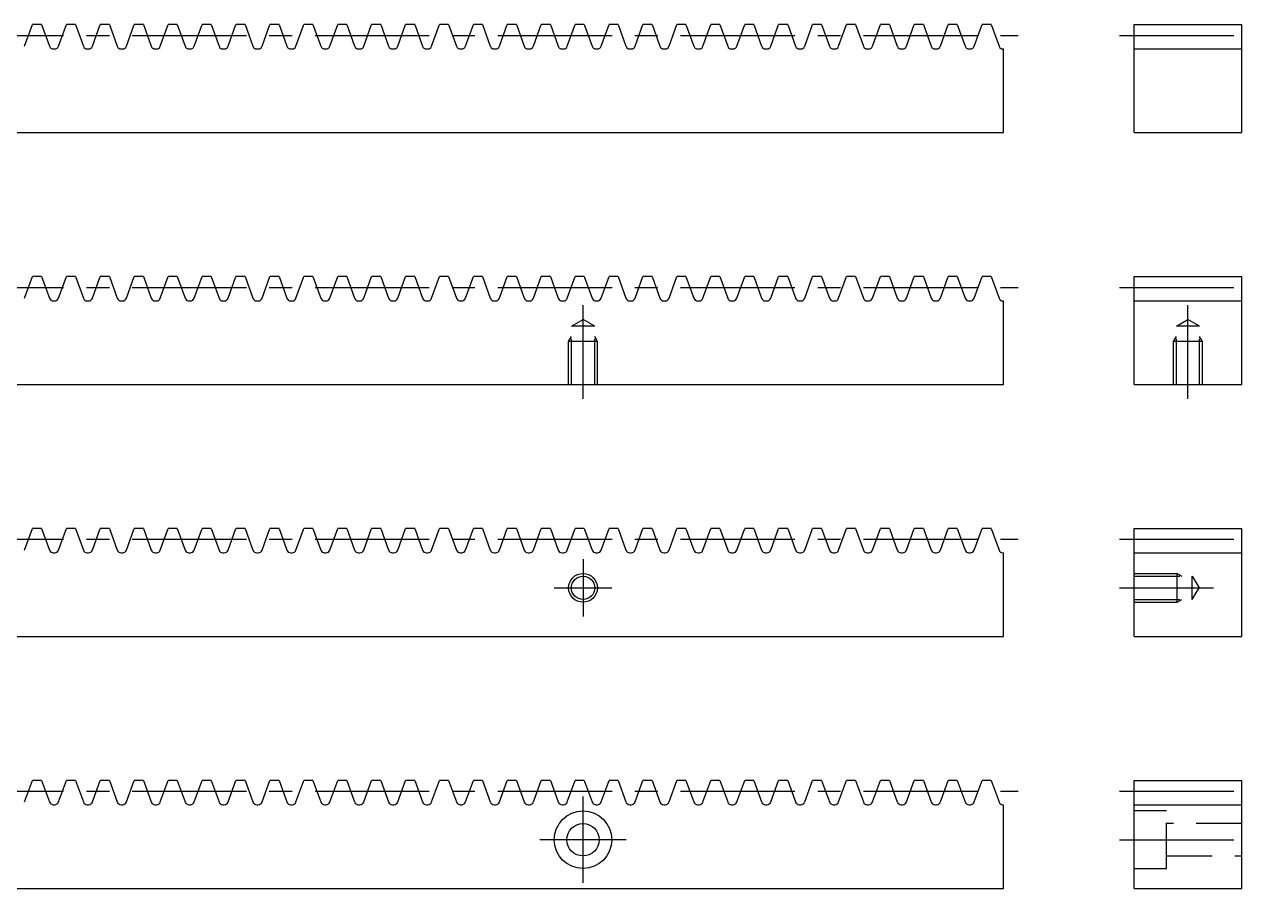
# Model space of a CAD drawing. Extents: x 0 to 342, y -23 to 130.
# Drawn here: x 170.9 to 342, y 10 to 130 of the extents above; entities that cross this region are included whole.
import ezdxf

# ---------------------------------------------------------------- set-up
doc = ezdxf.new("R2010")
doc.units = 0
doc.header["$LTSCALE"] = 0.5
doc.linetypes.add('CENTER', pattern=[50.8, 31.75, -6.35, 6.35, -6.35])
doc.linetypes.add('DASHED', pattern=[19.05, 12.7, -6.35])
for name, color, linetype in [('MSM_CENTER', 1, 'CENTER'), ('MSM_CONTINUOUS', 7, 'CONTINUOUS'), ('MSM_DASHED', 4, 'DASHED'), ('MSM_NARROW', 5, 'CONTINUOUS')]:
    doc.layers.add(name, color=color, linetype=linetype)

msp = doc.modelspace()

# ---------------------------------------------------------------- linework, layer by layer
at = {"layer": 'MSM_CENTER'}
for p, q in [((8, 128.5), (308.88, 128.5)), ((323, 128.5), (342, 128.5)), ((8, 93.5), (308.88, 93.5)), ((323, 93.5), (342, 93.5)), ((248.44, 78), (248.44, 91.04)), ((332.5, 78), (332.5, 91.04)), ((8, 58.5), (308.88, 58.5)), ((323, 58.5), (342, 58.5)), ((248.44, 55.75), (248.44, 47.75)), ((244.44, 51.75), (252.44, 51.75)), ((323, 51.75), (336.04, 51.75)), ((8, 23.5), (308.88, 23.5)), ((248.44, 10.75), (248.44, 22.75)), ((323, 23.5), (342, 23.5)), ((254.44, 16.75), (242.44, 16.75)), ((323, 16.75), (342, 16.75))]:
    msp.add_line(p, q, dxfattribs=at)
at = {"layer": 'MSM_CONTINUOUS'}
for p, q in [((170.85, 127), (171.95, 130)), ((173.21, 130), (171.95, 130)), ((173.21, 130), (174.3, 127)), ((175.57, 127), (176.66, 130)), ((177.92, 130), (176.66, 130)), ((177.92, 130), (179.01, 127)), ((180.28, 127), (181.37, 130)), ((182.63, 130), (181.37, 130)), ((182.63, 130), (183.73, 127)), ((184.99, 127), (186.08, 130)), ((187.35, 130), (186.08, 130)), ((187.35, 130), (188.44, 127)), ((189.7, 127), (190.79, 130)), ((192.06, 130), (190.79, 130)), ((192.06, 130), (193.15, 127)), ((194.42, 127), (195.51, 130)), ((196.77, 130), (195.51, 130)), ((196.77, 130), (197.86, 127)), ((199.13, 127), (200.22, 130)), ((201.48, 130), (200.22, 130)), ((201.48, 130), (202.58, 127)), ((203.84, 127), (204.93, 130)), ((206.2, 130), (204.93, 130)), ((206.2, 130), (207.29, 127)), ((208.55, 127), (209.64, 130)), ((210.91, 130), (209.64, 130)), ((210.91, 130), (212, 127)), ((213.26, 127), (214.36, 130)), ((215.62, 130), (214.36, 130)), ((215.62, 130), (216.71, 127)), ((217.98, 127), (219.07, 130)), ((220.33, 130), (219.07, 130)), ((220.33, 130), (221.43, 127)), ((222.69, 127), (223.78, 130)), ((225.05, 130), (223.78, 130)), ((225.05, 130), (226.14, 127)), ((227.4, 127), (228.49, 130)), ((229.76, 130), (228.49, 130)), ((229.76, 130), (230.85, 127)), ((232.11, 127), (233.21, 130)), ((234.47, 130), (233.21, 130)), ((234.47, 130), (235.56, 127)), ((236.83, 127), (237.92, 130)), ((239.18, 130), (237.92, 130)), ((239.18, 130), (240.27, 127)), ((241.54, 127), (242.63, 130)), ((243.9, 130), (242.63, 130)), ((243.9, 130), (244.99, 127)), ((246.25, 127), (247.34, 130)), ((248.61, 130), (247.34, 130)), ((248.61, 130), (249.7, 127)), ((250.96, 127), (252.06, 130)), ((253.32, 130), (252.06, 130)), ((253.32, 130), (254.41, 127)), ((255.68, 127), (256.77, 130)), ((258.03, 130), (256.77, 130)), ((258.03, 130), (259.12, 127)), ((260.39, 127), (261.48, 130)), ((262.74, 130), (261.48, 130)), ((262.74, 130), (263.84, 127)), ((265.1, 127), (266.19, 130)), ((267.46, 130), (266.19, 130)), ((267.46, 130), (268.55, 127)), ((269.81, 127), (270.91, 130)), ((272.17, 130), (270.91, 130)), ((272.17, 130), (273.26, 127)), ((274.53, 127), (275.62, 130)), ((276.88, 130), (275.62, 130)), ((276.88, 130), (277.97, 127)), ((279.24, 127), (280.33, 130)), ((281.59, 130), (280.33, 130)), ((281.59, 130), (282.69, 127)), ((283.95, 127), (285.04, 130)), ((286.31, 130), (285.04, 130)), ((286.31, 130), (287.4, 127)), ((288.66, 127), (289.76, 130)), ((291.02, 130), (289.76, 130)), ((291.02, 130), (292.11, 127)), ((293.38, 127), (294.47, 130)), ((295.73, 130), (294.47, 130)), ((295.73, 130), (296.82, 127)), ((298.09, 127), (299.18, 130)), ((300.44, 130), (299.18, 130)), ((300.44, 130), (301.54, 127)), ((302.8, 127), (303.89, 130)), ((305.16, 130), (303.89, 130)), ((305.16, 130), (306.25, 127)), ((325, 130), (340, 130)), ((325, 115), (325, 130)), ((340, 115), (340, 130)), ((174.84, 126.62), (175.03, 126.62)), ((179.55, 126.62), (179.74, 126.62)), ((184.26, 126.62), (184.45, 126.62)), ((188.97, 126.62), (189.17, 126.62)), ((193.69, 126.62), (193.88, 126.62)), ((198.4, 126.62), (198.59, 126.62)), ((203.11, 126.62), (203.3, 126.62)), ((207.82, 126.62), (208.02, 126.62)), ((212.54, 126.62), (212.73, 126.62)), ((217.25, 126.62), (217.44, 126.62)), ((221.96, 126.62), (222.15, 126.62)), ((226.67, 126.62), (226.87, 126.62)), ((231.39, 126.62), (231.58, 126.62)), ((236.1, 126.62), (236.29, 126.62)), ((240.81, 126.62), (241, 126.62)), ((245.52, 126.62), (245.72, 126.62)), ((250.24, 126.62), (250.43, 126.62)), ((254.95, 126.62), (255.14, 126.62)), ((259.66, 126.62), (259.85, 126.62)), ((264.37, 126.62), (264.57, 126.62)), ((269.08, 126.62), (269.28, 126.62)), ((273.8, 126.62), (273.99, 126.62)), ((278.51, 126.62), (278.7, 126.62)), ((283.22, 126.62), (283.42, 126.62)), ((287.93, 126.62), (288.13, 126.62)), ((292.65, 126.62), (292.84, 126.62)), ((297.36, 126.62), (297.55, 126.62)), ((302.07, 126.62), (302.26, 126.62)), ((306.78, 126.62), (306.88, 126.62)), ((306.88, 115), (306.88, 126.62)), ((325, 126.62), (340, 126.62)), ((10, 115), (306.88, 115)), ((325, 115), (340, 115)), ((170.85, 92), (171.95, 95)), ((173.21, 95), (171.95, 95)), ((173.21, 95), (174.3, 92)), ((175.57, 92), (176.66, 95)), ((177.92, 95), (176.66, 95)), ((177.92, 95), (179.01, 92)), ((180.28, 92), (181.37, 95)), ((182.63, 95), (181.37, 95)), ((182.63, 95), (183.73, 92)), ((184.99, 92), (186.08, 95)), ((187.35, 95), (186.08, 95)), ((187.35, 95), (188.44, 92)), ((189.7, 92), (190.79, 95)), ((192.06, 95), (190.79, 95)), ((192.06, 95), (193.15, 92)), ((194.42, 92), (195.51, 95)), ((196.77, 95), (195.51, 95)), ((196.77, 95), (197.86, 92)), ((199.13, 92), (200.22, 95)), ((201.48, 95), (200.22, 95)), ((201.48, 95), (202.58, 92)), ((203.84, 92), (204.93, 95)), ((206.2, 95), (204.93, 95)), ((206.2, 95), (207.29, 92)), ((208.55, 92), (209.64, 95)), ((210.91, 95), (209.64, 95)), ((210.91, 95), (212, 92)), ((213.26, 92), (214.36, 95)), ((215.62, 95), (214.36, 95)), ((215.62, 95), (216.71, 92)), ((217.98, 92), (219.07, 95)), ((220.33, 95), (219.07, 95)), ((220.33, 95), (221.43, 92)), ((222.69, 92), (223.78, 95)), ((225.05, 95), (223.78, 95)), ((225.05, 95), (226.14, 92)), ((227.4, 92), (228.49, 95)), ((229.76, 95), (228.49, 95)), ((229.76, 95), (230.85, 92)), ((232.11, 92), (233.21, 95)), ((234.47, 95), (233.21, 95)), ((234.47, 95), (235.56, 92)), ((236.83, 92), (237.92, 95)), ((239.18, 95), (237.92, 95)), ((239.18, 95), (240.27, 92)), ((241.54, 92), (242.63, 95)), ((243.9, 95), (242.63, 95)), ((243.9, 95), (244.99, 92)), ((246.25, 92), (247.34, 95)), ((248.61, 95), (247.34, 95)), ((248.61, 95), (249.7, 92)), ((250.96, 92), (252.06, 95)), ((253.32, 95), (252.06, 95)), ((253.32, 95), (254.41, 92)), ((255.68, 92), (256.77, 95)), ((258.03, 95), (256.77, 95)), ((258.03, 95), (259.12, 92)), ((260.39, 92), (261.48, 95)), ((262.74, 95), (261.48, 95)), ((262.74, 95), (263.84, 92)), ((265.1, 92), (266.19, 95)), ((267.46, 95), (266.19, 95)), ((267.46, 95), (268.55, 92)), ((269.81, 92), (270.91, 95)), ((272.17, 95), (270.91, 95)), ((272.17, 95), (273.26, 92)), ((274.53, 92), (275.62, 95)), ((276.88, 95), (275.62, 95)), ((276.88, 95), (277.97, 92)), ((279.24, 92), (280.33, 95)), ((281.59, 95), (280.33, 95)), ((281.59, 95), (282.69, 92)), ((283.95, 92), (285.04, 95)), ((286.31, 95), (285.04, 95)), ((286.31, 95), (287.4, 92)), ((288.66, 92), (289.76, 95)), ((291.02, 95), (289.76, 95)), ((291.02, 95), (292.11, 92)), ((293.38, 92), (294.47, 95)), ((295.73, 95), (294.47, 95)), ((295.73, 95), (296.82, 92)), ((298.09, 92), (299.18, 95)), ((300.44, 95), (299.18, 95)), ((300.44, 95), (301.54, 92)), ((302.8, 92), (303.89, 95)), ((305.16, 95), (303.89, 95)), ((305.16, 95), (306.25, 92)), ((325, 95), (340, 95)), ((325, 80), (325, 95)), ((340, 80), (340, 95)), ((174.84, 91.62), (175.03, 91.62)), ((179.55, 91.62), (179.74, 91.62)), ((184.26, 91.62), (184.45, 91.62)), ((188.97, 91.62), (189.17, 91.62)), ((193.69, 91.62), (193.88, 91.62)), ((198.4, 91.62), (198.59, 91.62)), ((203.11, 91.62), (203.3, 91.62)), ((207.82, 91.62), (208.02, 91.62)), ((212.54, 91.62), (212.73, 91.62)), ((217.25, 91.62), (217.44, 91.62)), ((221.96, 91.62), (222.15, 91.62)), ((226.67, 91.62), (226.87, 91.62)), ((231.39, 91.62), (231.58, 91.62)), ((236.1, 91.62), (236.29, 91.62)), ((240.81, 91.62), (241, 91.62)), ((245.52, 91.62), (245.72, 91.62)), ((250.24, 91.62), (250.43, 91.62)), ((254.95, 91.62), (255.14, 91.62)), ((259.66, 91.62), (259.85, 91.62)), ((264.37, 91.62), (264.57, 91.62)), ((269.08, 91.62), (269.28, 91.62)), ((273.8, 91.62), (273.99, 91.62)), ((278.51, 91.62), (278.7, 91.62)), ((283.22, 91.62), (283.42, 91.62)), ((287.93, 91.62), (288.13, 91.62)), ((292.65, 91.62), (292.84, 91.62)), ((297.36, 91.62), (297.55, 91.62)), ((302.07, 91.62), (302.26, 91.62)), ((306.78, 91.62), (306.88, 91.62)), ((306.88, 80), (306.88, 91.62)), ((325, 91.62), (340, 91.62)), ((10, 80), (306.88, 80)), ((325, 80), (340, 80)), ((170.85, 57), (171.95, 60)), ((173.21, 60), (171.95, 60)), ((173.21, 60), (174.3, 57)), ((175.57, 57), (176.66, 60)), ((177.92, 60), (176.66, 60)), ((177.92, 60), (179.01, 57)), ((180.28, 57), (181.37, 60)), ((182.63, 60), (181.37, 60)), ((182.63, 60), (183.73, 57)), ((184.99, 57), (186.08, 60)), ((187.35, 60), (186.08, 60)), ((187.35, 60), (188.44, 57)), ((189.7, 57), (190.79, 60)), ((192.06, 60), (190.79, 60)), ((192.06, 60), (193.15, 57)), ((194.42, 57), (195.51, 60)), ((196.77, 60), (195.51, 60)), ((196.77, 60), (197.86, 57)), ((199.13, 57), (200.22, 60)), ((201.48, 60), (200.22, 60)), ((201.48, 60), (202.58, 57)), ((203.84, 57), (204.93, 60)), ((206.2, 60), (204.93, 60)), ((206.2, 60), (207.29, 57)), ((208.55, 57), (209.64, 60)), ((210.91, 60), (209.64, 60)), ((210.91, 60), (212, 57)), ((213.26, 57), (214.36, 60)), ((215.62, 60), (214.36, 60)), ((215.62, 60), (216.71, 57)), ((217.98, 57), (219.07, 60)), ((220.33, 60), (219.07, 60)), ((220.33, 60), (221.43, 57)), ((222.69, 57), (223.78, 60)), ((225.05, 60), (223.78, 60)), ((225.05, 60), (226.14, 57)), ((227.4, 57), (228.49, 60)), ((229.76, 60), (228.49, 60)), ((229.76, 60), (230.85, 57)), ((232.11, 57), (233.21, 60)), ((234.47, 60), (233.21, 60)), ((234.47, 60), (235.56, 57)), ((236.83, 57), (237.92, 60)), ((239.18, 60), (237.92, 60)), ((239.18, 60), (240.27, 57)), ((241.54, 57), (242.63, 60)), ((243.9, 60), (242.63, 60)), ((243.9, 60), (244.99, 57)), ((246.25, 57), (247.34, 60)), ((248.61, 60), (247.34, 60)), ((248.61, 60), (249.7, 57)), ((250.96, 57), (252.06, 60)), ((253.32, 60), (252.06, 60)), ((253.32, 60), (254.41, 57)), ((255.68, 57), (256.77, 60)), ((258.03, 60), (256.77, 60)), ((258.03, 60), (259.12, 57)), ((260.39, 57), (261.48, 60)), ((262.74, 60), (261.48, 60)), ((262.74, 60), (263.84, 57)), ((265.1, 57), (266.19, 60)), ((267.46, 60), (266.19, 60)), ((267.46, 60), (268.55, 57)), ((269.81, 57), (270.91, 60)), ((272.17, 60), (270.91, 60)), ((272.17, 60), (273.26, 57)), ((274.53, 57), (275.62, 60)), ((276.88, 60), (275.62, 60)), ((276.88, 60), (277.97, 57)), ((279.24, 57), (280.33, 60)), ((281.59, 60), (280.33, 60)), ((281.59, 60), (282.69, 57)), ((283.95, 57), (285.04, 60)), ((286.31, 60), (285.04, 60)), ((286.31, 60), (287.4, 57)), ((288.66, 57), (289.76, 60)), ((291.02, 60), (289.76, 60)), ((291.02, 60), (292.11, 57)), ((293.38, 57), (294.47, 60)), ((295.73, 60), (294.47, 60)), ((295.73, 60), (296.82, 57)), ((298.09, 57), (299.18, 60)), ((300.44, 60), (299.18, 60)), ((300.44, 60), (301.54, 57)), ((302.8, 57), (303.89, 60)), ((305.16, 60), (303.89, 60)), ((305.16, 60), (306.25, 57)), ((325, 60), (340, 60)), ((325, 45), (325, 60)), ((340, 45), (340, 60)), ((174.84, 56.62), (175.03, 56.62)), ((179.55, 56.62), (179.74, 56.62)), ((184.26, 56.62), (184.45, 56.62)), ((188.97, 56.62), (189.17, 56.62)), ((193.69, 56.62), (193.88, 56.62)), ((198.4, 56.62), (198.59, 56.62)), ((203.11, 56.62), (203.3, 56.62)), ((207.82, 56.62), (208.02, 56.62)), ((212.54, 56.62), (212.73, 56.62)), ((217.25, 56.62), (217.44, 56.62)), ((221.96, 56.62), (222.15, 56.62)), ((226.67, 56.62), (226.87, 56.62)), ((231.39, 56.62), (231.58, 56.62)), ((236.1, 56.62), (236.29, 56.62)), ((240.81, 56.62), (241, 56.62)), ((245.52, 56.62), (245.72, 56.62)), ((250.24, 56.62), (250.43, 56.62)), ((254.95, 56.62), (255.14, 56.62)), ((259.66, 56.62), (259.85, 56.62)), ((264.37, 56.62), (264.57, 56.62)), ((269.08, 56.62), (269.28, 56.62)), ((273.8, 56.62), (273.99, 56.62)), ((278.51, 56.62), (278.7, 56.62)), ((283.22, 56.62), (283.42, 56.62)), ((287.93, 56.62), (288.13, 56.62)), ((292.65, 56.62), (292.84, 56.62)), ((297.36, 56.62), (297.55, 56.62)), ((302.07, 56.62), (302.26, 56.62)), ((306.78, 56.62), (306.88, 56.62)), ((306.88, 45), (306.88, 56.62)), ((325, 56.62), (340, 56.62)), ((10, 45), (306.88, 45)), ((325, 45), (340, 45)), ((170.85, 22), (171.95, 25)), ((173.21, 25), (171.95, 25)), ((173.21, 25), (174.3, 22)), ((175.57, 22), (176.66, 25)), ((177.92, 25), (176.66, 25)), ((177.92, 25), (179.01, 22)), ((180.28, 22), (181.37, 25)), ((182.63, 25), (181.37, 25)), ((182.63, 25), (183.73, 22)), ((184.99, 22), (186.08, 25)), ((187.35, 25), (186.08, 25)), ((187.35, 25), (188.44, 22)), ((189.7, 22), (190.79, 25)), ((192.06, 25), (190.79, 25)), ((192.06, 25), (193.15, 22)), ((194.42, 22), (195.51, 25)), ((196.77, 25), (195.51, 25)), ((196.77, 25), (197.86, 22)), ((199.13, 22), (200.22, 25)), ((201.48, 25), (200.22, 25)), ((201.48, 25), (202.58, 22)), ((203.84, 22), (204.93, 25)), ((206.2, 25), (204.93, 25)), ((206.2, 25), (207.29, 22)), ((208.55, 22), (209.64, 25)), ((210.91, 25), (209.64, 25)), ((210.91, 25), (212, 22)), ((213.26, 22), (214.36, 25)), ((215.62, 25), (214.36, 25)), ((215.62, 25), (216.71, 22)), ((217.98, 22), (219.07, 25)), ((220.33, 25), (219.07, 25)), ((220.33, 25), (221.43, 22)), ((222.69, 22), (223.78, 25)), ((225.05, 25), (223.78, 25)), ((225.05, 25), (226.14, 22)), ((227.4, 22), (228.49, 25)), ((229.76, 25), (228.49, 25)), ((229.76, 25), (230.85, 22)), ((232.11, 22), (233.21, 25)), ((234.47, 25), (233.21, 25)), ((234.47, 25), (235.56, 22)), ((236.83, 22), (237.92, 25)), ((239.18, 25), (237.92, 25)), ((239.18, 25), (240.27, 22)), ((241.54, 22), (242.63, 25)), ((243.9, 25), (242.63, 25)), ((243.9, 25), (244.99, 22)), ((246.25, 22), (247.34, 25)), ((248.61, 25), (247.34, 25)), ((248.61, 25), (249.7, 22)), ((250.96, 22), (252.06, 25)), ((253.32, 25), (252.06, 25)), ((253.32, 25), (254.41, 22)), ((255.68, 22), (256.77, 25)), ((258.03, 25), (256.77, 25)), ((258.03, 25), (259.12, 22)), ((260.39, 22), (261.48, 25)), ((262.74, 25), (261.48, 25)), ((262.74, 25), (263.84, 22)), ((265.1, 22), (266.19, 25)), ((267.46, 25), (266.19, 25)), ((267.46, 25), (268.55, 22)), ((269.81, 22), (270.91, 25)), ((272.17, 25), (270.91, 25)), ((272.17, 25), (273.26, 22)), ((274.53, 22), (275.62, 25)), ((276.88, 25), (275.62, 25)), ((276.88, 25), (277.97, 22)), ((279.24, 22), (280.33, 25)), ((281.59, 25), (280.33, 25)), ((281.59, 25), (282.69, 22)), ((283.95, 22), (285.04, 25)), ((286.31, 25), (285.04, 25)), ((286.31, 25), (287.4, 22)), ((288.66, 22), (289.76, 25)), ((291.02, 25), (289.76, 25)), ((291.02, 25), (292.11, 22)), ((293.38, 22), (294.47, 25)), ((295.73, 25), (294.47, 25)), ((295.73, 25), (296.82, 22)), ((298.09, 22), (299.18, 25)), ((300.44, 25), (299.18, 25)), ((300.44, 25), (301.54, 22)), ((302.8, 22), (303.89, 25)), ((305.16, 25), (303.89, 25)), ((305.16, 25), (306.25, 22)), ((325, 25), (340, 25)), ((325, 10), (325, 25)), ((340, 10), (340, 25)), ((174.84, 21.62), (175.03, 21.62)), ((179.55, 21.62), (179.74, 21.62)), ((184.26, 21.62), (184.45, 21.62)), ((188.97, 21.62), (189.17, 21.62)), ((193.69, 21.62), (193.88, 21.62)), ((198.4, 21.62), (198.59, 21.62)), ((203.11, 21.62), (203.3, 21.62)), ((207.82, 21.62), (208.02, 21.62)), ((212.54, 21.62), (212.73, 21.62)), ((217.25, 21.62), (217.44, 21.62)), ((221.96, 21.62), (222.15, 21.62)), ((226.67, 21.62), (226.87, 21.62)), ((231.39, 21.62), (231.58, 21.62)), ((236.1, 21.62), (236.29, 21.62)), ((240.81, 21.62), (241, 21.62)), ((245.52, 21.62), (245.72, 21.62)), ((250.24, 21.62), (250.43, 21.62)), ((254.95, 21.62), (255.14, 21.62)), ((259.66, 21.62), (259.85, 21.62)), ((264.37, 21.62), (264.57, 21.62)), ((269.08, 21.62), (269.28, 21.62)), ((273.8, 21.62), (273.99, 21.62)), ((278.51, 21.62), (278.7, 21.62)), ((283.22, 21.62), (283.42, 21.62)), ((287.93, 21.62), (288.13, 21.62)), ((292.65, 21.62), (292.84, 21.62)), ((297.36, 21.62), (297.55, 21.62)), ((302.07, 21.62), (302.26, 21.62)), ((306.78, 21.62), (306.88, 21.62)), ((306.88, 10), (306.88, 21.62)), ((325, 21.62), (340, 21.62)), ((10, 10), (306.88, 10)), ((325, 10), (340, 10))]:
    msp.add_line(p, q, dxfattribs=at)
for centre, radius in [((248.44, 51.75), 1.62), ((248.44, 16.75), 4), ((248.44, 16.75), 2.25)]:
    msp.add_circle(centre, radius, dxfattribs=at)
for centre, start, end in [((174.84, 127.19), 200, 270), ((175.03, 127.19), 270, 340), ((179.55, 127.19), 200, 270), ((179.74, 127.19), 270, 340), ((184.26, 127.19), 200, 270), ((184.45, 127.19), 270, 340), ((188.97, 127.19), 200, 270), ((189.17, 127.19), 270, 340), ((193.69, 127.19), 200, 270), ((193.88, 127.19), 270, 340), ((198.4, 127.19), 200, 270), ((198.59, 127.19), 270, 340), ((203.11, 127.19), 200, 270), ((203.3, 127.19), 270, 340), ((207.82, 127.19), 200, 270), ((208.02, 127.19), 270, 340), ((212.54, 127.19), 200, 270), ((212.73, 127.19), 270, 340), ((217.25, 127.19), 200, 270), ((217.44, 127.19), 270, 340), ((221.96, 127.19), 200, 270), ((222.15, 127.19), 270, 340), ((226.67, 127.19), 200, 270), ((226.87, 127.19), 270, 340), ((231.39, 127.19), 200, 270), ((231.58, 127.19), 270, 340), ((236.1, 127.19), 200, 270), ((236.29, 127.19), 270, 340), ((240.81, 127.19), 200, 270), ((241, 127.19), 270, 340), ((245.52, 127.19), 200, 270), ((245.72, 127.19), 270, 340), ((250.24, 127.19), 200, 270), ((250.43, 127.19), 270, 340), ((254.95, 127.19), 200, 270), ((255.14, 127.19), 270, 340), ((259.66, 127.19), 200, 270), ((259.85, 127.19), 270, 340), ((264.37, 127.19), 200, 270), ((264.57, 127.19), 270, 340), ((269.08, 127.19), 200, 270), ((269.28, 127.19), 270, 340), ((273.8, 127.19), 200, 270), ((273.99, 127.19), 270, 340), ((278.51, 127.19), 200, 270), ((278.7, 127.19), 270, 340), ((283.22, 127.19), 200, 270), ((283.42, 127.19), 270, 340), ((287.93, 127.19), 200, 270), ((288.13, 127.19), 270, 340), ((292.65, 127.19), 200, 270), ((292.84, 127.19), 270, 340), ((297.36, 127.19), 200, 270), ((297.55, 127.19), 270, 340), ((302.07, 127.19), 200, 270), ((302.26, 127.19), 270, 340), ((306.78, 127.19), 200, 270), ((174.84, 92.19), 200, 270), ((175.03, 92.19), 270, 340), ((179.55, 92.19), 200, 270), ((179.74, 92.19), 270, 340), ((184.26, 92.19), 200, 270), ((184.45, 92.19), 270, 340), ((188.97, 92.19), 200, 270), ((189.17, 92.19), 270, 340), ((193.69, 92.19), 200, 270), ((193.88, 92.19), 270, 340), ((198.4, 92.19), 200, 270), ((198.59, 92.19), 270, 340), ((203.11, 92.19), 200, 270), ((203.3, 92.19), 270, 340), ((207.82, 92.19), 200, 270), ((208.02, 92.19), 270, 340), ((212.54, 92.19), 200, 270), ((212.73, 92.19), 270, 340), ((217.25, 92.19), 200, 270), ((217.44, 92.19), 270, 340), ((221.96, 92.19), 200, 270), ((222.15, 92.19), 270, 340), ((226.67, 92.19), 200, 270), ((226.87, 92.19), 270, 340), ((231.39, 92.19), 200, 270), ((231.58, 92.19), 270, 340), ((236.1, 92.19), 200, 270), ((236.29, 92.19), 270, 340), ((240.81, 92.19), 200, 270), ((241, 92.19), 270, 340), ((245.52, 92.19), 200, 270), ((245.72, 92.19), 270, 340), ((250.24, 92.19), 200, 270), ((250.43, 92.19), 270, 340), ((254.95, 92.19), 200, 270), ((255.14, 92.19), 270, 340), ((259.66, 92.19), 200, 270), ((259.85, 92.19), 270, 340), ((264.37, 92.19), 200, 270), ((264.57, 92.19), 270, 340), ((269.08, 92.19), 200, 270), ((269.28, 92.19), 270, 340), ((273.8, 92.19), 200, 270), ((273.99, 92.19), 270, 340), ((278.51, 92.19), 200, 270), ((278.7, 92.19), 270, 340), ((283.22, 92.19), 200, 270), ((283.42, 92.19), 270, 340), ((287.93, 92.19), 200, 270), ((288.13, 92.19), 270, 340), ((292.65, 92.19), 200, 270), ((292.84, 92.19), 270, 340), ((297.36, 92.19), 200, 270), ((297.55, 92.19), 270, 340), ((302.07, 92.19), 200, 270), ((302.26, 92.19), 270, 340), ((306.78, 92.19), 200, 270), ((174.84, 57.19), 200, 270), ((175.03, 57.19), 270, 340), ((179.55, 57.19), 200, 270), ((179.74, 57.19), 270, 340), ((184.26, 57.19), 200, 270), ((184.45, 57.19), 270, 340), ((188.97, 57.19), 200, 270), ((189.17, 57.19), 270, 340), ((193.69, 57.19), 200, 270), ((193.88, 57.19), 270, 340), ((198.4, 57.19), 200, 270), ((198.59, 57.19), 270, 340), ((203.11, 57.19), 200, 270), ((203.3, 57.19), 270, 340), ((207.82, 57.19), 200, 270), ((208.02, 57.19), 270, 340), ((212.54, 57.19), 200, 270), ((212.73, 57.19), 270, 340), ((217.25, 57.19), 200, 270), ((217.44, 57.19), 270, 340), ((221.96, 57.19), 200, 270), ((222.15, 57.19), 270, 340), ((226.67, 57.19), 200, 270), ((226.87, 57.19), 270, 340), ((231.39, 57.19), 200, 270), ((231.58, 57.19), 270, 340), ((236.1, 57.19), 200, 270), ((236.29, 57.19), 270, 340), ((240.81, 57.19), 200, 270), ((241, 57.19), 270, 340), ((245.52, 57.19), 200, 270), ((245.72, 57.19), 270, 340), ((250.24, 57.19), 200, 270), ((250.43, 57.19), 270, 340), ((254.95, 57.19), 200, 270), ((255.14, 57.19), 270, 340), ((259.66, 57.19), 200, 270), ((259.85, 57.19), 270, 340), ((264.37, 57.19), 200, 270), ((264.57, 57.19), 270, 340), ((269.08, 57.19), 200, 270), ((269.28, 57.19), 270, 340), ((273.8, 57.19), 200, 270), ((273.99, 57.19), 270, 340), ((278.51, 57.19), 200, 270), ((278.7, 57.19), 270, 340), ((283.22, 57.19), 200, 270), ((283.42, 57.19), 270, 340), ((287.93, 57.19), 200, 270), ((288.13, 57.19), 270, 340), ((292.65, 57.19), 200, 270), ((292.84, 57.19), 270, 340), ((297.36, 57.19), 200, 270), ((297.55, 57.19), 270, 340), ((302.07, 57.19), 200, 270), ((302.26, 57.19), 270, 340), ((306.78, 57.19), 200, 270), ((174.84, 22.19), 200, 270), ((175.03, 22.19), 270, 340), ((179.55, 22.19), 200, 270), ((179.74, 22.19), 270, 340), ((184.26, 22.19), 200, 270), ((184.45, 22.19), 270, 340), ((188.97, 22.19), 200, 270), ((189.17, 22.19), 270, 340), ((193.69, 22.19), 200, 270), ((193.88, 22.19), 270, 340), ((198.4, 22.19), 200, 270), ((198.59, 22.19), 270, 340), ((203.11, 22.19), 200, 270), ((203.3, 22.19), 270, 340), ((207.82, 22.19), 200, 270), ((208.02, 22.19), 270, 340), ((212.54, 22.19), 200, 270), ((212.73, 22.19), 270, 340), ((217.25, 22.19), 200, 270), ((217.44, 22.19), 270, 340), ((221.96, 22.19), 200, 270), ((222.15, 22.19), 270, 340), ((226.67, 22.19), 200, 270), ((226.87, 22.19), 270, 340), ((231.39, 22.19), 200, 270), ((231.58, 22.19), 270, 340), ((236.1, 22.19), 200, 270), ((236.29, 22.19), 270, 340), ((240.81, 22.19), 200, 270), ((241, 22.19), 270, 340), ((245.52, 22.19), 200, 270), ((245.72, 22.19), 270, 340), ((250.24, 22.19), 200, 270), ((250.43, 22.19), 270, 340), ((254.95, 22.19), 200, 270), ((255.14, 22.19), 270, 340), ((259.66, 22.19), 200, 270), ((259.85, 22.19), 270, 340), ((264.37, 22.19), 200, 270), ((264.57, 22.19), 270, 340), ((269.08, 22.19), 200, 270), ((269.28, 22.19), 270, 340), ((273.8, 22.19), 200, 270), ((273.99, 22.19), 270, 340), ((278.51, 22.19), 200, 270), ((278.7, 22.19), 270, 340), ((283.22, 22.19), 200, 270), ((283.42, 22.19), 270, 340), ((287.93, 22.19), 200, 270), ((288.13, 22.19), 270, 340), ((292.65, 22.19), 200, 270), ((292.84, 22.19), 270, 340), ((297.36, 22.19), 200, 270), ((297.55, 22.19), 270, 340), ((302.07, 22.19), 200, 270), ((302.26, 22.19), 270, 340), ((306.78, 22.19), 200, 270)]:
    msp.add_arc(centre, 0.57, start, end, dxfattribs=at)
at = {"layer": 'MSM_DASHED'}
for p, q in [((246.82, 88.1), (248.44, 89.04)), ((250.06, 88.1), (248.44, 89.04)), ((330.88, 88.1), (332.5, 89.04)), ((334.12, 88.1), (332.5, 89.04)), ((250.06, 88.1), (246.82, 88.1)), ((246.82, 80), (246.82, 88.1)), ((250.06, 80), (250.06, 88.1)), ((334.12, 88.1), (330.88, 88.1)), ((330.88, 80), (330.88, 88.1)), ((334.12, 80), (334.12, 88.1)), ((246.44, 86), (246.82, 86.66)), ((250.44, 86), (246.44, 86)), ((246.44, 80), (246.44, 86)), ((250.44, 86), (250.06, 86.66)), ((250.44, 80), (250.44, 86)), ((330.5, 86), (330.88, 86.66)), ((334.5, 86), (330.5, 86)), ((330.5, 80), (330.5, 86)), ((334.5, 86), (334.12, 86.66)), ((334.5, 80), (334.5, 86)), ((325, 53.75), (331, 53.75)), ((325, 53.37), (333.1, 53.37)), ((331, 49.75), (331, 53.75)), ((331, 53.75), (331.66, 53.37)), ((333.1, 50.13), (333.1, 53.37)), ((333.1, 53.37), (334.04, 51.75)), ((333.1, 50.13), (334.04, 51.75)), ((325, 50.13), (333.1, 50.13)), ((325, 49.75), (331, 49.75)), ((331, 49.75), (331.66, 50.13)), ((329.5, 20.75), (325, 20.75)), ((329.5, 12.75), (329.5, 20.75)), ((340, 19), (329.5, 19)), ((329.5, 14.5), (340, 14.5)), ((325, 12.75), (329.5, 12.75))]:
    msp.add_line(p, q, dxfattribs=at)
at = {"layer": 'MSM_NARROW'}
msp.add_circle((248.44, 51.75), 2, dxfattribs=at)

doc.saveas('drawing.dxf')
